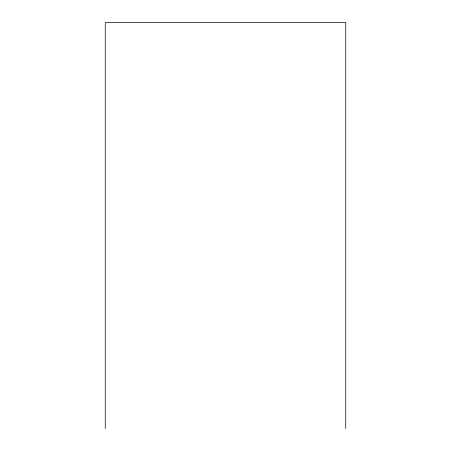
<?xml version="1.0" encoding="UTF-8"?>
<svg xmlns="http://www.w3.org/2000/svg" width="451" height="451" viewBox="0 0 451 451"><rect width="100%" height="100%" fill="white"/><g stroke="black" fill="none" stroke-linecap="round" stroke-linejoin="round"><path stroke-width="0.68" d="M345.742 428.45L345.742 22.55L105.258 22.55L105.258 428.45"/></g></svg>
